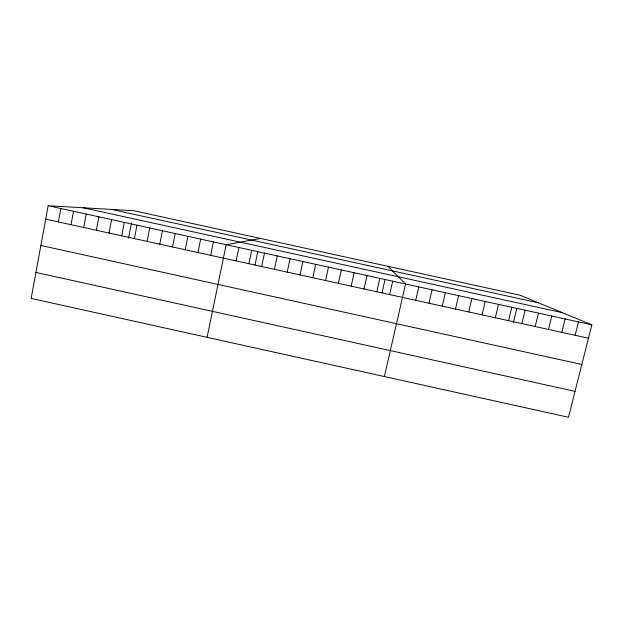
<?xml version="1.0" encoding="UTF-8"?>
<svg xmlns="http://www.w3.org/2000/svg" width="623" height="623" viewBox="0 0 623 623"><rect width="100%" height="100%" fill="white"/><g stroke="black" fill="none" stroke-linecap="round" stroke-linejoin="round"><path stroke-width="0.93" d="M48.181 205.722L31.15 298.417L568.503 417.278L591.85 324.824L520.041 295.216L133.867 210.73L48.181 205.722L591.85 324.824M58.36 221.913L60.852 208.495M71.014 224.693L73.522 211.275M83.677 227.473L86.208 214.055M96.339 230.245L98.893 216.835M109.017 233.025L111.587 219.615M121.695 235.813L124.288 222.395M128.556 238.095L131.469 223.089M134.389 238.593L136.998 225.183M147.083 241.381L149.715 227.963M159.784 244.169L162.439 230.751M172.493 246.957L175.172 233.539M185.21 249.745L187.912 236.335M197.935 252.533L200.653 239.123M210.667 255.329L213.409 241.919M207.085 337.331L226.165 244.714L260.585 238.453M236.148 260.92L238.936 247.51M248.904 263.716L251.708 250.314M255.041 264.861L257.79 251.747M261.66 266.519L264.487 253.109M274.424 269.315L277.274 255.913M287.203 272.119L290.069 258.716M299.982 274.922L302.871 261.52M312.769 277.726L315.682 264.323M325.564 280.537L328.5 267.135M338.367 283.348L341.326 269.946M351.177 286.152L354.152 272.757M363.996 288.963L366.994 275.568M376.814 291.782L379.835 278.38M382.039 292.724L385.006 279.618M389.648 294.593L392.692 281.199M384.383 376.549L405.55 284.01L388.004 266.333M415.72 300.317L418.804 286.915M428.959 303.222L432.074 289.827M442.213 306.127L445.344 292.732M455.468 309.039L458.621 295.645M468.737 311.944L471.915 298.549M482.007 314.856L485.208 301.462M495.293 317.769L498.509 304.382M508.578 320.689L511.826 307.295M513.407 322.527L516.817 308.494M521.872 323.602L525.142 310.215M535.18 326.522L538.467 313.135M548.489 329.442L551.799 316.056M561.806 332.363L565.147 318.976M575.138 335.291L578.494 321.904M111.634 209.429L538.622 302.879M83.233 207.771L562.413 312.691M45.713 219.14L588.47 338.211M40.877 245.47L581.835 364.471M35.924 272.422L575.052 391.353"/></g></svg>
